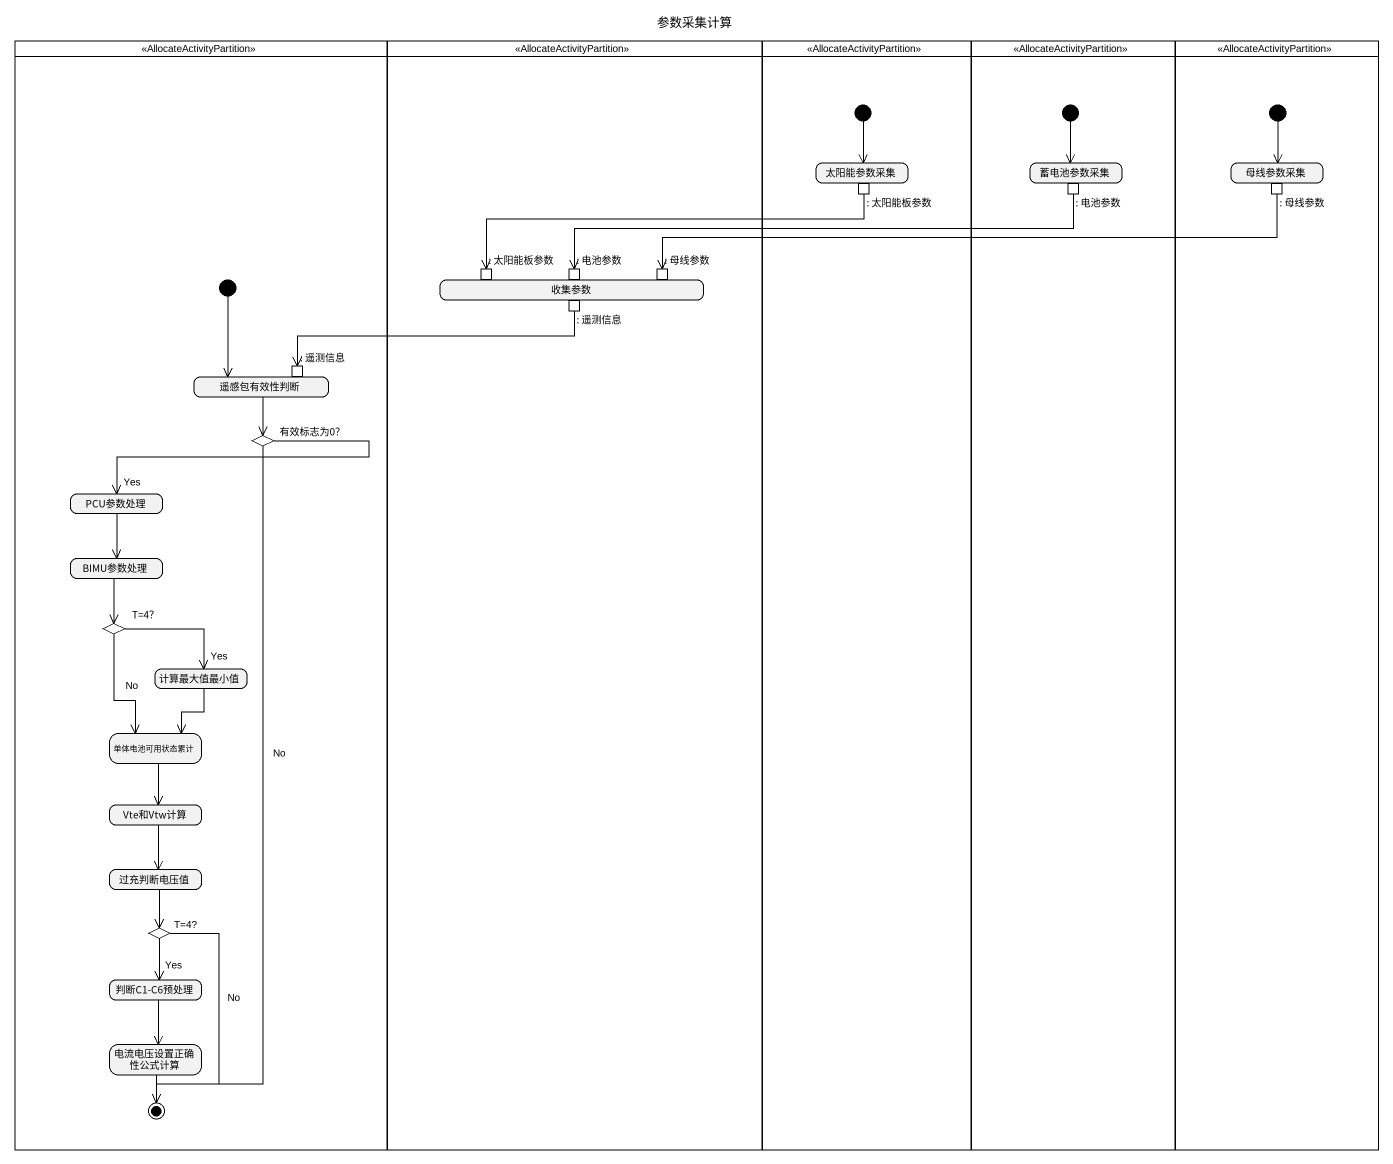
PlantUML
@startuml
title 参数采集计算
hide empty description
state " " as lane1 <<AllocateActivityPartition>> {
  state 遥感包有效性判断 {
    state ": 遥测信息" as 遥测信息_2 <<inputPin>>
  }
  state "有效标志为0？" as 有效标志为0 <<choice>>
  state PCU参数处理
  state BIMU参数处理
  state "T=4？" as T_4 <<choice>>
  state 计算最大值最小值
  state 单体电池可用状态累计
  state Vte和Vtw计算
  state 过充判断电压值
  state "T=4?" as T_4_2 <<choice>>
  state "判断C1-C6预处理" as 判断C1_C6预处理
  state 电流电压设置正确性公式计算
  [*] --> 遥感包有效性判断
  有效标志为0 --> [*] : No
  T_4_2 --> [*] : No
  电流电压设置正确性公式计算 --> [*]
}
state " " as lane2 <<AllocateActivityPartition>> {
  state 收集参数 {
    state ": 太阳能板参数" as 太阳能板参数_2 <<inputPin>>
    state ": 电池参数" as 电池参数_2 <<inputPin>>
    state ": 母线参数" as 母线参数_2 <<inputPin>>
    state ": 遥测信息" as 遥测信息 <<outputPin>>
  }
}
state " " as lane3 <<AllocateActivityPartition>> {
  state 太阳能参数采集 {
    state ": 太阳能板参数" as 太阳能板参数 <<outputPin>>
  }
  [*] --> 太阳能参数采集
}
state " " as lane4 <<AllocateActivityPartition>> {
  state 蓄电池参数采集 {
    state ": 电池参数" as 电池参数 <<outputPin>>
  }
  [*] --> 蓄电池参数采集
}
state " " as lane5 <<AllocateActivityPartition>> {
  state 母线参数采集 {
    state ": 母线参数" as 母线参数 <<outputPin>>
  }
  [*] --> 母线参数采集
}
太阳能板参数 -left-> 太阳能板参数_2
电池参数 -left-> 电池参数_2
母线参数 -left-> 母线参数_2
遥测信息 -left-> 遥测信息_2
遥感包有效性判断 --> 有效标志为0
有效标志为0 -left-> PCU参数处理 : Yes
PCU参数处理 --> BIMU参数处理
BIMU参数处理 --> T_4
T_4 -right-> 计算最大值最小值 : Yes
T_4 --> 单体电池可用状态累计 : No
计算最大值最小值 --> 单体电池可用状态累计
单体电池可用状态累计 --> Vte和Vtw计算
Vte和Vtw计算 --> 过充判断电压值
过充判断电压值 --> T_4_2
T_4_2 --> 判断C1_C6预处理 : Yes
判断C1_C6预处理 --> 电流电压设置正确性公式计算
@enduml
